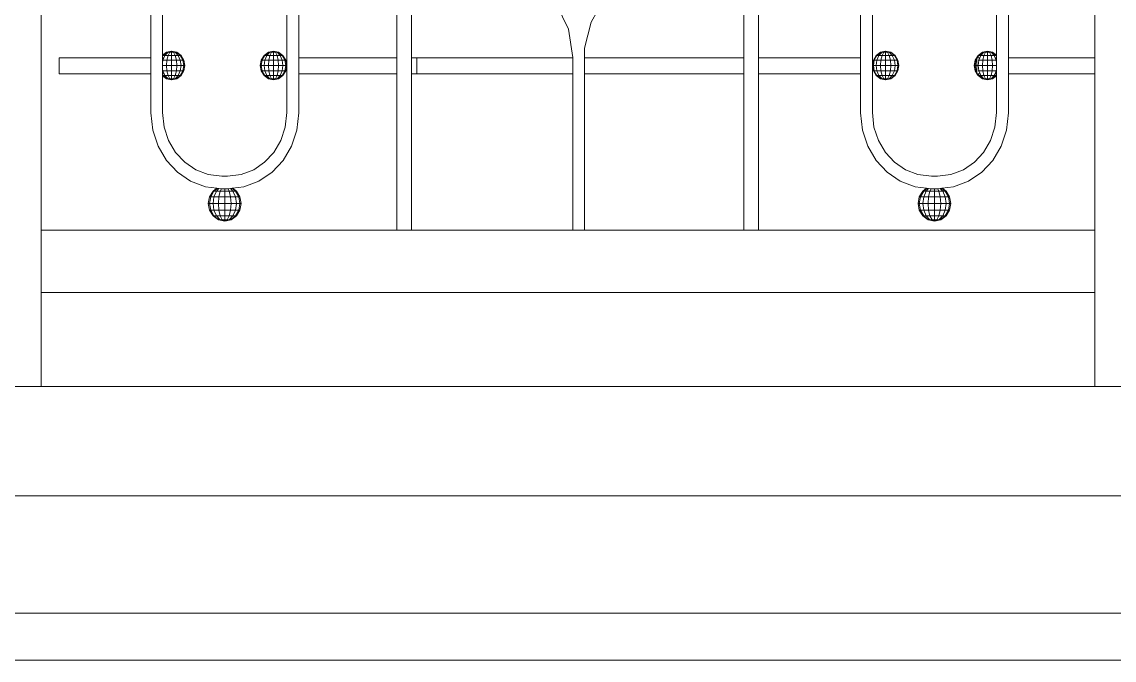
# Model space of a CAD drawing. Header units: millimetres. Extents: x 1832547 to 2001569, y -558009 to -417808.
# Drawn here: x 1951560 to 1952259, y -523749 to -523340 of the extents above; entities that cross this region are included whole.
import ezdxf

# ---------------------------------------------------------------- set-up
doc = ezdxf.new("R2010")
doc.units = ezdxf.units.MM
doc.header["$MEASUREMENT"] = 0
doc.linetypes.add('CENTER', pattern=[2, 1.25, -0.25, 0.25, -0.25])
for name, color, linetype, lineweight in [('CA.manh 08', 8, 'CONTINUOUS', 9), ('CA.thay 145', 145, 'CONTINUOUS', 18), ('CA.tim 67', 67, 'CENTER', 9), ('CA_manh 08', 8, 'CONTINUOUS', 9)]:
    doc.layers.add(name, color=color, linetype=linetype, lineweight=lineweight)

msp = doc.modelspace()

# ---------------------------------------------------------------- linework, layer by layer
at = {"layer": 'CA.manh 08'}
for points in [[(1959499.03, -523718.59), (1948689.75, -523718.59)], [(1959469.03, -523748.68), (1948719.75, -523748.7)]]:
    msp.add_lwpolyline(points, dxfattribs=at)
at = {"layer": 'CA.thay 145'}
msp.add_lwpolyline([(1959414.03, -523643.6), (1948754.75, -523643.59)], dxfattribs=at)
at = {"layer": 'CA.tim 67', "ltscale": 500}
msp.add_lwpolyline([(1963746.8, -523643.59), (1949633.52, -523643.59)], dxfattribs=at)
at = {"layer": 'CA_manh 08'}
for p, q in [((1951572.38, -522740.23), (1951572.38, -523473.59)), ((1951642.62, -523363.43), (1951642.62, -522851.16)), ((1951650.19, -522851.77), (1951650.19, -523361.66)), ((1951729.64, -522852.13), (1951729.64, -523368.32)), ((1951737.21, -522851.16), (1951737.21, -523363.43)), ((1951799.92, -523363.43), (1951799.92, -522851.16)), ((1951809.38, -522851.16), (1951809.38, -523363.43)), ((1952022, -523363.43), (1952022, -522851.16)), ((1952031.45, -522851.16), (1952031.45, -523363.43)), ((1952096.62, -523363.43), (1952096.62, -522851.16)), ((1952104.19, -522852.13), (1952104.19, -523368.32)), ((1952183.64, -523361.66), (1952183.64, -522851.77)), ((1952191.21, -522851.16), (1952191.21, -523363.43)), ((1952246.62, -523363.43), (1952246.62, -522851.16)), ((1951909.74, -523344.98), (1951902.15, -523329.19)), ((1951932.36, -523325.88), (1951924.3, -523340.5)), ((1951912.58, -523363.29), (1951909.74, -523344.98)), ((1951924.3, -523340.5), (1951920.15, -523357.12)), ((1951652.68, -523359.87), (1951655.94, -523359.17)), ((1951652.93, -523359.87), (1951655.94, -523359.17)), ((1951653.64, -523359.87), (1951655.94, -523359.17)), ((1951654.69, -523359.87), (1951655.94, -523359.17)), ((1951655.94, -523359.17), (1951655.94, -523359.87)), ((1951657.19, -523359.87), (1951655.94, -523359.17)), ((1951659.2, -523359.87), (1951655.94, -523359.17)), ((1951658.95, -523359.87), (1951655.94, -523359.17)), ((1951658.24, -523359.87), (1951655.94, -523359.17)), ((1951717.87, -523359.87), (1951721.13, -523359.17)), ((1951718.12, -523359.87), (1951721.13, -523359.17)), ((1951718.82, -523359.87), (1951721.13, -523359.17)), ((1951719.88, -523359.87), (1951721.13, -523359.17)), ((1951721.13, -523359.17), (1951721.13, -523359.87)), ((1951722.37, -523359.87), (1951721.13, -523359.17)), ((1951724.38, -523359.87), (1951721.13, -523359.17)), ((1951724.14, -523359.87), (1951721.13, -523359.17)), ((1951723.43, -523359.87), (1951721.13, -523359.17)), ((1951920.15, -523357.12), (1951920.15, -523363.43)), ((1952109.44, -523359.87), (1952112.7, -523359.17)), ((1952109.69, -523359.87), (1952112.7, -523359.17)), ((1952110.4, -523359.87), (1952112.7, -523359.17)), ((1952111.45, -523359.87), (1952112.7, -523359.17)), ((1952112.7, -523359.17), (1952112.7, -523359.87)), ((1952113.95, -523359.87), (1952112.7, -523359.17)), ((1952115, -523359.87), (1952112.7, -523359.17)), ((1952115.71, -523359.87), (1952112.7, -523359.17)), ((1952115.96, -523359.87), (1952112.7, -523359.17)), ((1952174.63, -523359.87), (1952177.88, -523359.17)), ((1952174.87, -523359.87), (1952177.88, -523359.17)), ((1952175.58, -523359.87), (1952177.88, -523359.17)), ((1952176.64, -523359.87), (1952177.88, -523359.17)), ((1952177.88, -523359.17), (1952177.88, -523359.87)), ((1952179.13, -523359.87), (1952177.88, -523359.17)), ((1952180.19, -523359.87), (1952177.88, -523359.17)), ((1952180.89, -523359.87), (1952177.88, -523359.17)), ((1952181.14, -523359.87), (1952177.88, -523359.17)), ((1951584.01, -523373.59), (1951584.01, -523363.43)), ((1951584.01, -523363.43), (1951642.62, -523363.43)), ((1951642.62, -523363.43), (1951642.62, -523373.59)), ((1951650.19, -523361.66), (1951652.68, -523359.87)), ((1951650.19, -523361.85), (1951650.19, -523361.66)), ((1951650.38, -523361.85), (1951650.19, -523361.85)), ((1951650.19, -523362.19), (1951650.38, -523361.85)), ((1951650.19, -523362.19), (1951650.19, -523361.85)), ((1951650.19, -523363.43), (1951650.19, -523362.19)), ((1951650.19, -523363.43), (1951650.87, -523363.43)), ((1951650.19, -523364.82), (1951650.19, -523363.43)), ((1951650.38, -523364.82), (1951650.19, -523364.82)), ((1951650.19, -523366.29), (1951650.38, -523364.82)), ((1951650.19, -523366.29), (1951650.19, -523364.82)), ((1951650.19, -523368.32), (1951650.19, -523366.29)), ((1951650.38, -523361.85), (1951652.93, -523359.87)), ((1951651.68, -523361.85), (1951650.38, -523361.85)), ((1951650.38, -523364.82), (1951651.68, -523361.85)), ((1951652.93, -523364.82), (1951650.38, -523364.82)), ((1951651.68, -523361.85), (1951653.64, -523359.87)), ((1951653.64, -523361.85), (1951651.68, -523361.85)), ((1951652.93, -523359.87), (1951652.68, -523359.87)), ((1951652.68, -523368.32), (1951652.93, -523364.82)), ((1951653.64, -523359.87), (1951652.93, -523359.87)), ((1951652.93, -523364.82), (1951653.64, -523361.85)), ((1951655.94, -523364.82), (1951652.93, -523364.82)), ((1951654.69, -523359.87), (1951653.64, -523359.87)), ((1951653.64, -523361.85), (1951654.69, -523359.87)), ((1951655.94, -523361.85), (1951653.64, -523361.85)), ((1951655.94, -523359.87), (1951654.69, -523359.87)), ((1951655.94, -523359.87), (1951657.19, -523359.87)), ((1951655.94, -523359.87), (1951655.94, -523361.85)), ((1951658.24, -523361.85), (1951655.94, -523361.85)), ((1951655.94, -523361.85), (1951655.94, -523364.82)), ((1951658.95, -523364.82), (1951655.94, -523364.82)), ((1951655.94, -523364.82), (1951655.94, -523368.32)), ((1951658.24, -523359.87), (1951657.19, -523359.87)), ((1951658.24, -523361.85), (1951657.19, -523359.87)), ((1951658.95, -523359.87), (1951658.24, -523359.87)), ((1951660.2, -523361.85), (1951658.24, -523359.87)), ((1951660.2, -523361.85), (1951658.24, -523361.85)), ((1951658.95, -523364.82), (1951658.24, -523361.85)), ((1951659.2, -523359.87), (1951658.95, -523359.87)), ((1951661.5, -523361.85), (1951658.95, -523359.87)), ((1951661.5, -523364.82), (1951658.95, -523364.82)), ((1951659.2, -523368.32), (1951658.95, -523364.82)), ((1951661.96, -523361.85), (1951659.2, -523359.87)), ((1951661.5, -523361.85), (1951660.2, -523361.85)), ((1951661.5, -523364.82), (1951660.2, -523361.85)), ((1951661.5, -523361.85), (1951661.96, -523361.85)), ((1951663.21, -523364.82), (1951661.5, -523361.85)), ((1951663.21, -523364.82), (1951661.5, -523364.82)), ((1951661.96, -523368.32), (1951661.5, -523364.82)), ((1951663.81, -523364.82), (1951661.96, -523361.85)), ((1951663.81, -523364.82), (1951663.21, -523364.82)), ((1951663.81, -523368.32), (1951663.21, -523364.82)), ((1951664.45, -523368.32), (1951663.81, -523364.82)), ((1951712.61, -523368.32), (1951713.26, -523364.82)), ((1951713.26, -523364.82), (1951715.11, -523361.85)), ((1951713.86, -523364.82), (1951713.26, -523364.82)), ((1951713.26, -523368.32), (1951713.86, -523364.82)), ((1951713.86, -523364.82), (1951715.56, -523361.85)), ((1951715.56, -523364.82), (1951713.86, -523364.82)), ((1951715.11, -523361.85), (1951717.87, -523359.87)), ((1951715.56, -523361.85), (1951715.11, -523361.85)), ((1951715.11, -523368.32), (1951715.56, -523364.82)), ((1951715.56, -523361.85), (1951718.12, -523359.87)), ((1951716.87, -523361.85), (1951715.56, -523361.85)), ((1951715.56, -523364.82), (1951716.87, -523361.85)), ((1951718.12, -523364.82), (1951715.56, -523364.82)), ((1951716.87, -523361.85), (1951718.82, -523359.87)), ((1951718.82, -523361.85), (1951716.87, -523361.85)), ((1951718.12, -523359.87), (1951717.87, -523359.87)), ((1951717.87, -523368.32), (1951718.12, -523364.82)), ((1951718.82, -523359.87), (1951718.12, -523359.87)), ((1951718.12, -523364.82), (1951718.82, -523361.85)), ((1951721.13, -523364.82), (1951718.12, -523364.82)), ((1951719.88, -523359.87), (1951718.82, -523359.87)), ((1951718.82, -523361.85), (1951719.88, -523359.87)), ((1951721.13, -523361.85), (1951718.82, -523361.85)), ((1951721.13, -523359.87), (1951719.88, -523359.87)), ((1951721.13, -523359.87), (1951722.37, -523359.87)), ((1951721.13, -523359.87), (1951721.13, -523361.85)), ((1951723.43, -523361.85), (1951721.13, -523361.85)), ((1951721.13, -523361.85), (1951721.13, -523364.82)), ((1951724.14, -523364.82), (1951721.13, -523364.82)), ((1951721.13, -523364.82), (1951721.13, -523368.32)), ((1951723.43, -523359.87), (1951722.37, -523359.87)), ((1951723.43, -523361.85), (1951722.37, -523359.87)), ((1951724.14, -523359.87), (1951723.43, -523359.87)), ((1951725.38, -523361.85), (1951723.43, -523359.87)), ((1951725.38, -523361.85), (1951723.43, -523361.85)), ((1951724.14, -523364.82), (1951723.43, -523361.85)), ((1951724.38, -523359.87), (1951724.14, -523359.87)), ((1951726.69, -523361.85), (1951724.14, -523359.87)), ((1951726.69, -523364.82), (1951724.14, -523364.82)), ((1951724.38, -523368.32), (1951724.14, -523364.82)), ((1951727.15, -523361.85), (1951724.38, -523359.87)), ((1951726.69, -523361.85), (1951725.38, -523361.85)), ((1951726.69, -523364.82), (1951725.38, -523361.85)), ((1951726.69, -523361.85), (1951727.15, -523361.85)), ((1951728.39, -523364.82), (1951726.69, -523361.85)), ((1951728.39, -523364.82), (1951726.69, -523364.82)), ((1951727.15, -523368.32), (1951726.69, -523364.82)), ((1951728.99, -523364.82), (1951727.15, -523361.85)), ((1951728.99, -523364.82), (1951728.39, -523364.82)), ((1951728.99, -523368.32), (1951728.39, -523364.82)), ((1951729.64, -523368.32), (1951728.99, -523364.82)), ((1951737.21, -523363.43), (1951799.92, -523363.43)), ((1951737.21, -523373.59), (1951737.21, -523363.43)), ((1951799.92, -523363.43), (1951799.92, -523373.59)), ((1951809.38, -523363.43), (1951812.8, -523363.43)), ((1951809.38, -523373.59), (1951809.38, -523363.43)), ((1951812.8, -523363.43), (1951812.8, -523373.59)), ((1951812.8, -523363.43), (1951912.58, -523363.43)), ((1951912.58, -523363.43), (1951912.58, -523363.29)), ((1951912.58, -523373.59), (1951912.58, -523363.43)), ((1951920.15, -523363.43), (1952022, -523363.43)), ((1951920.15, -523363.43), (1951920.15, -523373.59)), ((1952022, -523373.59), (1952022, -523363.43)), ((1952031.45, -523363.43), (1952096.62, -523363.43)), ((1952031.45, -523363.43), (1952031.45, -523373.59)), ((1952096.62, -523373.59), (1952096.62, -523363.43)), ((1952104.19, -523368.32), (1952104.84, -523364.82)), ((1952104.84, -523364.82), (1952106.68, -523361.85)), ((1952104.84, -523364.82), (1952105.43, -523364.82)), ((1952104.84, -523368.32), (1952105.43, -523364.82)), ((1952105.43, -523364.82), (1952107.14, -523361.85)), ((1952105.43, -523364.82), (1952107.14, -523364.82)), ((1952106.68, -523361.85), (1952109.44, -523359.87)), ((1952106.68, -523361.85), (1952107.14, -523361.85)), ((1952106.68, -523368.32), (1952107.14, -523364.82)), ((1952107.14, -523361.85), (1952109.69, -523359.87)), ((1952107.14, -523361.85), (1952108.44, -523361.85)), ((1952107.14, -523364.82), (1952108.44, -523361.85)), ((1952107.14, -523364.82), (1952109.69, -523364.82)), ((1952108.44, -523361.85), (1952110.4, -523359.87)), ((1952108.44, -523361.85), (1952110.4, -523361.85)), ((1952109.69, -523359.87), (1952109.44, -523359.87)), ((1952109.44, -523368.32), (1952109.69, -523364.82)), ((1952109.69, -523359.87), (1952110.4, -523359.87)), ((1952109.69, -523364.82), (1952110.4, -523361.85)), ((1952109.69, -523364.82), (1952112.7, -523364.82)), ((1952110.4, -523359.87), (1952111.45, -523359.87)), ((1952110.4, -523361.85), (1952111.45, -523359.87)), ((1952110.4, -523361.85), (1952112.7, -523361.85)), ((1952111.45, -523359.87), (1952112.7, -523359.87)), ((1952112.7, -523359.87), (1952113.95, -523359.87)), ((1952112.7, -523359.87), (1952112.7, -523361.85)), ((1952112.7, -523361.85), (1952115, -523361.85)), ((1952112.7, -523361.85), (1952112.7, -523364.82)), ((1952112.7, -523364.82), (1952115.71, -523364.82)), ((1952112.7, -523364.82), (1952112.7, -523368.32)), ((1952113.95, -523359.87), (1952115, -523359.87)), ((1952115, -523361.85), (1952113.95, -523359.87)), ((1952115, -523359.87), (1952115.71, -523359.87)), ((1952116.96, -523361.85), (1952115, -523359.87)), ((1952115, -523361.85), (1952116.96, -523361.85)), ((1952115.71, -523364.82), (1952115, -523361.85)), ((1952115.71, -523359.87), (1952115.96, -523359.87)), ((1952118.26, -523361.85), (1952115.71, -523359.87)), ((1952115.71, -523364.82), (1952118.26, -523364.82)), ((1952115.96, -523368.32), (1952115.71, -523364.82)), ((1952118.72, -523361.85), (1952115.96, -523359.87)), ((1952116.96, -523361.85), (1952118.26, -523361.85)), ((1952118.26, -523364.82), (1952116.96, -523361.85)), ((1952118.26, -523361.85), (1952118.72, -523361.85)), ((1952119.97, -523364.82), (1952118.26, -523361.85)), ((1952118.26, -523364.82), (1952119.97, -523364.82)), ((1952118.72, -523368.32), (1952118.26, -523364.82)), ((1952120.56, -523364.82), (1952118.72, -523361.85)), ((1952119.97, -523364.82), (1952120.56, -523364.82)), ((1952120.56, -523368.32), (1952119.97, -523364.82)), ((1952121.21, -523368.32), (1952120.56, -523364.82)), ((1952169.37, -523368.32), (1952170.02, -523364.82)), ((1952170.02, -523364.82), (1952171.87, -523361.85)), ((1952170.02, -523364.82), (1952170.62, -523364.82)), ((1952170.02, -523368.32), (1952170.62, -523364.82)), ((1952170.62, -523364.82), (1952171.02, -523364.11)), ((1952170.62, -523364.82), (1952171.02, -523364.82)), ((1952171.42, -523363.43), (1952171.02, -523363.43)), ((1952171.02, -523363.43), (1952171.02, -523364.11)), ((1952171.02, -523364.11), (1952171.02, -523364.82)), ((1952171.02, -523364.82), (1952171.03, -523368.32)), ((1952171.42, -523363.43), (1952172.32, -523361.85)), ((1952172.81, -523363.43), (1952171.42, -523363.43)), ((1952171.79, -523364.82), (1952172.32, -523364.82)), ((1952171.87, -523361.85), (1952174.63, -523359.87)), ((1952171.87, -523361.85), (1952172.32, -523361.85)), ((1952171.87, -523368.32), (1952172.32, -523364.82)), ((1952172.32, -523361.85), (1952174.87, -523359.87)), ((1952172.32, -523361.85), (1952173.63, -523361.85)), ((1952172.32, -523364.82), (1952173.63, -523361.85)), ((1952172.32, -523364.82), (1952174.87, -523364.82)), ((1952173.63, -523361.85), (1952175.58, -523359.87)), ((1952173.63, -523361.85), (1952175.58, -523361.85)), ((1952174.87, -523359.87), (1952174.63, -523359.87)), ((1952174.63, -523368.32), (1952174.87, -523364.82)), ((1952174.87, -523359.87), (1952175.58, -523359.87)), ((1952174.87, -523364.82), (1952175.58, -523361.85)), ((1952174.87, -523364.82), (1952177.88, -523364.82)), ((1952175.58, -523359.87), (1952176.64, -523359.87)), ((1952175.58, -523361.85), (1952176.64, -523359.87)), ((1952175.58, -523361.85), (1952177.88, -523361.85)), ((1952176.64, -523359.87), (1952177.88, -523359.87)), ((1952177.88, -523359.87), (1952179.13, -523359.87)), ((1952177.88, -523359.87), (1952177.88, -523361.85)), ((1952177.88, -523361.85), (1952180.19, -523361.85)), ((1952177.88, -523361.85), (1952177.88, -523364.82)), ((1952177.88, -523364.82), (1952180.89, -523364.82)), ((1952177.88, -523364.82), (1952177.88, -523368.32)), ((1952179.13, -523359.87), (1952180.19, -523359.87)), ((1952180.19, -523361.85), (1952179.13, -523359.87)), ((1952180.19, -523359.87), (1952180.89, -523359.87)), ((1952182.14, -523361.85), (1952180.19, -523359.87)), ((1952180.19, -523361.85), (1952182.14, -523361.85)), ((1952180.89, -523364.82), (1952180.19, -523361.85)), ((1952180.89, -523359.87), (1952181.14, -523359.87)), ((1952183.45, -523361.85), (1952180.89, -523359.87)), ((1952180.89, -523364.82), (1952183.45, -523364.82)), ((1952181.14, -523368.32), (1952180.89, -523364.82)), ((1952183.64, -523361.66), (1952181.14, -523359.87)), ((1952182.14, -523361.85), (1952183.45, -523361.85)), ((1952183.45, -523364.82), (1952182.14, -523361.85)), ((1952183.64, -523363.43), (1952182.96, -523363.43)), ((1952183.45, -523361.85), (1952183.64, -523361.85)), ((1952183.64, -523362.19), (1952183.45, -523361.85)), ((1952183.45, -523364.82), (1952183.64, -523364.82)), ((1952183.64, -523366.29), (1952183.45, -523364.82)), ((1952183.64, -523361.85), (1952183.64, -523361.66)), ((1952183.64, -523362.19), (1952183.64, -523361.85)), ((1952183.64, -523363.43), (1952183.64, -523362.19)), ((1952183.64, -523364.82), (1952183.64, -523363.43)), ((1952183.64, -523366.29), (1952183.64, -523364.82)), ((1952183.64, -523368.32), (1952183.64, -523366.29)), ((1952246.62, -523363.43), (1952191.21, -523363.43)), ((1952191.21, -523363.43), (1952191.21, -523373.59)), ((1952246.62, -523363.43), (1952246.62, -523373.59)), ((1951642.62, -523373.59), (1951584.01, -523373.59)), ((1951642.62, -523398.49), (1951642.62, -523373.59)), ((1951652.68, -523368.32), (1951650.19, -523368.32)), ((1951650.19, -523370.35), (1951650.19, -523368.32)), ((1951650.38, -523371.82), (1951650.19, -523370.35)), ((1951650.19, -523371.82), (1951650.19, -523370.35)), ((1951650.38, -523371.82), (1951650.19, -523371.82)), ((1951650.19, -523373.59), (1951650.19, -523371.82)), ((1951651.14, -523373.59), (1951650.19, -523373.59)), ((1951650.19, -523374.45), (1951650.19, -523373.59)), ((1951652.93, -523371.82), (1951650.38, -523371.82)), ((1951651.14, -523373.59), (1951650.38, -523371.82)), ((1951651.68, -523374.78), (1951651.14, -523373.59)), ((1951655.94, -523368.32), (1951652.68, -523368.32)), ((1951652.93, -523371.82), (1951652.68, -523368.32)), ((1951655.94, -523371.82), (1951652.93, -523371.82)), ((1951653.64, -523374.78), (1951652.93, -523371.82)), ((1951659.2, -523368.32), (1951655.94, -523368.32)), ((1951655.94, -523368.32), (1951655.94, -523371.82)), ((1951658.95, -523371.82), (1951655.94, -523371.82)), ((1951655.94, -523371.82), (1951655.94, -523374.78)), ((1951658.24, -523374.78), (1951658.95, -523371.82)), ((1951658.95, -523371.82), (1951659.2, -523368.32)), ((1951661.5, -523371.82), (1951658.95, -523371.82)), ((1951661.96, -523368.32), (1951659.2, -523368.32)), ((1951660.2, -523374.78), (1951661.5, -523371.82)), ((1951661.5, -523371.82), (1951661.96, -523368.32)), ((1951663.21, -523371.82), (1951661.5, -523371.82)), ((1951661.5, -523374.78), (1951663.21, -523371.82)), ((1951663.81, -523368.32), (1951661.96, -523368.32)), ((1951661.96, -523374.78), (1951663.81, -523371.82)), ((1951663.21, -523371.82), (1951663.81, -523368.32)), ((1951663.81, -523371.82), (1951663.21, -523371.82)), ((1951664.45, -523368.32), (1951663.81, -523368.32)), ((1951663.81, -523371.82), (1951664.45, -523368.32)), ((1951713.26, -523368.32), (1951712.61, -523368.32)), ((1951713.26, -523371.82), (1951712.61, -523368.32)), ((1951715.11, -523368.32), (1951713.26, -523368.32)), ((1951713.86, -523371.82), (1951713.26, -523368.32)), ((1951713.86, -523371.82), (1951713.26, -523371.82)), ((1951715.11, -523374.78), (1951713.26, -523371.82)), ((1951715.56, -523371.82), (1951713.86, -523371.82)), ((1951715.56, -523374.78), (1951713.86, -523371.82)), ((1951717.87, -523368.32), (1951715.11, -523368.32)), ((1951715.56, -523371.82), (1951715.11, -523368.32)), ((1951718.12, -523371.82), (1951715.56, -523371.82)), ((1951716.87, -523374.78), (1951715.56, -523371.82)), ((1951721.13, -523368.32), (1951717.87, -523368.32)), ((1951718.12, -523371.82), (1951717.87, -523368.32)), ((1951721.13, -523371.82), (1951718.12, -523371.82)), ((1951718.82, -523374.78), (1951718.12, -523371.82)), ((1951724.38, -523368.32), (1951721.13, -523368.32)), ((1951721.13, -523368.32), (1951721.13, -523371.82)), ((1951724.14, -523371.82), (1951721.13, -523371.82)), ((1951721.13, -523371.82), (1951721.13, -523374.78)), ((1951723.43, -523374.78), (1951724.14, -523371.82)), ((1951724.14, -523371.82), (1951724.38, -523368.32)), ((1951726.69, -523371.82), (1951724.14, -523371.82)), ((1951727.15, -523368.32), (1951724.38, -523368.32)), ((1951725.38, -523374.78), (1951726.69, -523371.82)), ((1951726.69, -523371.82), (1951727.15, -523368.32)), ((1951728.39, -523371.82), (1951726.69, -523371.82)), ((1951726.69, -523374.78), (1951728.39, -523371.82)), ((1951728.99, -523368.32), (1951727.15, -523368.32)), ((1951727.15, -523374.78), (1951728.99, -523371.82)), ((1951728.39, -523371.82), (1951728.99, -523368.32)), ((1951728.99, -523371.82), (1951728.39, -523371.82)), ((1951729.64, -523368.32), (1951728.99, -523368.32)), ((1951728.99, -523371.82), (1951729.64, -523368.32)), ((1951729.64, -523368.32), (1951729.64, -523398.46)), ((1951799.92, -523373.59), (1951737.21, -523373.59)), ((1951737.21, -523373.59), (1951737.21, -523398.49)), ((1951799.92, -523473.59), (1951799.92, -523373.59)), ((1951812.8, -523373.59), (1951809.38, -523373.59)), ((1951809.38, -523373.59), (1951809.38, -523473.59)), ((1951912.58, -523373.59), (1951812.8, -523373.59)), ((1951912.58, -523473.59), (1951912.58, -523373.59)), ((1952022, -523373.59), (1951920.15, -523373.59)), ((1951920.15, -523473.59), (1951920.15, -523373.59)), ((1952022, -523473.59), (1952022, -523373.59)), ((1952096.62, -523373.59), (1952031.45, -523373.59)), ((1952031.45, -523373.59), (1952031.45, -523473.59)), ((1952096.62, -523398.49), (1952096.62, -523373.59)), ((1952104.19, -523368.32), (1952104.84, -523368.32)), ((1952104.84, -523371.82), (1952104.19, -523368.32)), ((1952104.19, -523368.32), (1952104.19, -523398.46)), ((1952104.84, -523368.32), (1952106.68, -523368.32)), ((1952105.43, -523371.82), (1952104.84, -523368.32)), ((1952104.84, -523371.82), (1952105.43, -523371.82)), ((1952106.68, -523374.78), (1952104.84, -523371.82)), ((1952105.43, -523371.82), (1952107.14, -523371.82)), ((1952107.14, -523374.78), (1952105.43, -523371.82)), ((1952106.68, -523368.32), (1952109.44, -523368.32)), ((1952107.14, -523371.82), (1952106.68, -523368.32)), ((1952107.14, -523371.82), (1952109.69, -523371.82)), ((1952108.44, -523374.78), (1952107.14, -523371.82)), ((1952109.44, -523368.32), (1952112.7, -523368.32)), ((1952109.69, -523371.82), (1952109.44, -523368.32)), ((1952109.69, -523371.82), (1952112.7, -523371.82)), ((1952110.4, -523374.78), (1952109.69, -523371.82)), ((1952112.7, -523368.32), (1952115.96, -523368.32)), ((1952112.7, -523368.32), (1952112.7, -523371.82)), ((1952112.7, -523371.82), (1952115.71, -523371.82)), ((1952112.7, -523371.82), (1952112.7, -523374.78)), ((1952115, -523374.78), (1952115.71, -523371.82)), ((1952115.71, -523371.82), (1952115.96, -523368.32)), ((1952115.71, -523371.82), (1952118.26, -523371.82)), ((1952115.96, -523368.32), (1952118.72, -523368.32)), ((1952116.96, -523374.78), (1952118.26, -523371.82)), ((1952118.26, -523371.82), (1952118.72, -523368.32)), ((1952118.26, -523371.82), (1952119.97, -523371.82)), ((1952118.26, -523374.78), (1952119.97, -523371.82)), ((1952118.72, -523368.32), (1952120.56, -523368.32)), ((1952118.72, -523374.78), (1952120.56, -523371.82)), ((1952119.97, -523371.82), (1952120.56, -523368.32)), ((1952119.97, -523371.82), (1952120.56, -523371.82)), ((1952120.56, -523368.32), (1952121.21, -523368.32)), ((1952120.56, -523371.82), (1952121.21, -523368.32)), ((1952169.37, -523368.32), (1952170.02, -523368.32)), ((1952170.02, -523371.82), (1952169.37, -523368.32)), ((1952170.62, -523371.82), (1952170.02, -523368.32)), ((1952170.02, -523368.32), (1952171.03, -523368.32)), ((1952170.02, -523371.82), (1952170.62, -523371.82)), ((1952171.02, -523373.43), (1952170.02, -523371.82)), ((1952170.62, -523371.82), (1952171.02, -523371.82)), ((1952171.02, -523372.53), (1952170.62, -523371.82)), ((1952171.03, -523368.32), (1952171.02, -523371.82)), ((1952171.02, -523371.82), (1952171.02, -523372.53)), ((1952171.02, -523372.53), (1952171.02, -523373.43)), ((1952171.02, -523373.59), (1952171.02, -523373.43)), ((1952171.12, -523373.59), (1952171.02, -523373.59)), ((1952171.03, -523368.32), (1952171.87, -523368.32)), ((1952171.87, -523374.78), (1952171.12, -523373.59)), ((1952171.12, -523373.59), (1952171.64, -523373.59)), ((1952172.32, -523374.78), (1952171.64, -523373.59)), ((1952171.64, -523373.59), (1952173.09, -523373.59)), ((1952171.79, -523371.82), (1952172.32, -523371.82)), ((1952171.87, -523368.32), (1952174.63, -523368.32)), ((1952172.32, -523371.82), (1952171.87, -523368.32)), ((1952172.32, -523371.82), (1952174.87, -523371.82)), ((1952173.09, -523373.59), (1952172.32, -523371.82)), ((1952173.63, -523374.78), (1952173.09, -523373.59)), ((1952174.63, -523368.32), (1952177.88, -523368.32)), ((1952174.87, -523371.82), (1952174.63, -523368.32)), ((1952174.87, -523371.82), (1952177.88, -523371.82)), ((1952175.58, -523374.78), (1952174.87, -523371.82)), ((1952177.88, -523368.32), (1952181.14, -523368.32)), ((1952177.88, -523368.32), (1952177.88, -523371.82)), ((1952177.88, -523371.82), (1952180.89, -523371.82)), ((1952177.88, -523371.82), (1952177.88, -523374.78)), ((1952180.19, -523374.78), (1952180.89, -523371.82)), ((1952180.89, -523371.82), (1952181.14, -523368.32)), ((1952180.89, -523371.82), (1952183.45, -523371.82)), ((1952181.14, -523368.32), (1952183.64, -523368.32)), ((1952182.14, -523374.78), (1952182.69, -523373.59)), ((1952182.69, -523373.59), (1952183.45, -523371.82)), ((1952182.69, -523373.59), (1952183.64, -523373.59)), ((1952183.45, -523371.82), (1952183.64, -523370.35)), ((1952183.45, -523371.82), (1952183.64, -523371.82)), ((1952183.64, -523370.35), (1952183.64, -523368.32)), ((1952183.64, -523371.82), (1952183.64, -523370.35)), ((1952183.64, -523373.59), (1952183.64, -523371.82)), ((1952183.64, -523374.45), (1952183.64, -523373.59)), ((1952191.21, -523373.59), (1952246.62, -523373.59)), ((1952191.21, -523373.59), (1952191.21, -523398.49)), ((1952246.62, -523473.59), (1952246.62, -523373.59)), ((1951650.38, -523374.78), (1951650.19, -523374.45)), ((1951650.19, -523374.78), (1951650.19, -523374.45)), ((1951650.38, -523374.78), (1951650.19, -523374.78)), ((1951650.19, -523374.97), (1951650.19, -523374.78)), ((1951650.19, -523374.97), (1951650.19, -523398.46)), ((1951652.68, -523376.77), (1951650.19, -523374.97)), ((1951651.68, -523374.78), (1951650.38, -523374.78)), ((1951652.93, -523376.77), (1951650.38, -523374.78)), ((1951653.64, -523374.78), (1951651.68, -523374.78)), ((1951653.64, -523376.77), (1951651.68, -523374.78)), ((1951652.93, -523376.77), (1951652.68, -523376.77)), ((1951655.94, -523377.46), (1951652.68, -523376.77)), ((1951653.64, -523376.77), (1951652.93, -523376.77)), ((1951655.94, -523377.46), (1951652.93, -523376.77)), ((1951655.94, -523374.78), (1951653.64, -523374.78)), ((1951654.69, -523376.77), (1951653.64, -523374.78)), ((1951654.69, -523376.77), (1951653.64, -523376.77)), ((1951655.94, -523377.46), (1951653.64, -523376.77)), ((1951655.94, -523376.77), (1951654.69, -523376.77)), ((1951655.94, -523377.46), (1951654.69, -523376.77)), ((1951658.24, -523374.78), (1951655.94, -523374.78)), ((1951655.94, -523374.78), (1951655.94, -523376.77)), ((1951657.19, -523376.77), (1951655.94, -523376.77)), ((1951655.94, -523376.77), (1951655.94, -523377.46)), ((1951655.94, -523377.46), (1951659.2, -523376.77)), ((1951655.94, -523377.46), (1951658.95, -523376.77)), ((1951655.94, -523377.46), (1951658.24, -523376.77)), ((1951655.94, -523377.46), (1951657.19, -523376.77)), ((1951657.19, -523376.77), (1951658.24, -523374.78)), ((1951658.24, -523376.77), (1951657.19, -523376.77)), ((1951660.2, -523374.78), (1951658.24, -523374.78)), ((1951658.24, -523376.77), (1951660.2, -523374.78)), ((1951658.95, -523376.77), (1951658.24, -523376.77)), ((1951658.95, -523376.77), (1951661.5, -523374.78)), ((1951658.95, -523376.77), (1951659.2, -523376.77)), ((1951659.2, -523376.77), (1951661.96, -523374.78)), ((1951661.5, -523374.78), (1951660.2, -523374.78)), ((1951661.96, -523374.78), (1951661.5, -523374.78)), ((1951715.56, -523374.78), (1951715.11, -523374.78)), ((1951717.87, -523376.77), (1951715.11, -523374.78)), ((1951716.87, -523374.78), (1951715.56, -523374.78)), ((1951718.12, -523376.77), (1951715.56, -523374.78)), ((1951718.82, -523374.78), (1951716.87, -523374.78)), ((1951718.82, -523376.77), (1951716.87, -523374.78)), ((1951718.12, -523376.77), (1951717.87, -523376.77)), ((1951721.13, -523377.46), (1951717.87, -523376.77)), ((1951718.82, -523376.77), (1951718.12, -523376.77)), ((1951721.13, -523377.46), (1951718.12, -523376.77)), ((1951721.13, -523374.78), (1951718.82, -523374.78)), ((1951719.88, -523376.77), (1951718.82, -523374.78)), ((1951719.88, -523376.77), (1951718.82, -523376.77)), ((1951721.13, -523377.46), (1951718.82, -523376.77)), ((1951721.13, -523376.77), (1951719.88, -523376.77)), ((1951721.13, -523377.46), (1951719.88, -523376.77)), ((1951723.43, -523374.78), (1951721.13, -523374.78)), ((1951721.13, -523374.78), (1951721.13, -523376.77)), ((1951722.37, -523376.77), (1951721.13, -523376.77)), ((1951721.13, -523376.77), (1951721.13, -523377.46)), ((1951721.13, -523377.46), (1951724.38, -523376.77)), ((1951721.13, -523377.46), (1951724.14, -523376.77)), ((1951721.13, -523377.46), (1951723.43, -523376.77)), ((1951721.13, -523377.46), (1951722.37, -523376.77)), ((1951722.37, -523376.77), (1951723.43, -523374.78)), ((1951723.43, -523376.77), (1951722.37, -523376.77)), ((1951725.38, -523374.78), (1951723.43, -523374.78)), ((1951723.43, -523376.77), (1951725.38, -523374.78)), ((1951724.14, -523376.77), (1951723.43, -523376.77)), ((1951724.14, -523376.77), (1951726.69, -523374.78)), ((1951724.14, -523376.77), (1951724.38, -523376.77)), ((1951724.38, -523376.77), (1951727.15, -523374.78)), ((1951726.69, -523374.78), (1951725.38, -523374.78)), ((1951727.15, -523374.78), (1951726.69, -523374.78)), ((1952107.14, -523374.78), (1952106.68, -523374.78)), ((1952109.44, -523376.77), (1952106.68, -523374.78)), ((1952107.14, -523374.78), (1952108.44, -523374.78)), ((1952109.69, -523376.77), (1952107.14, -523374.78)), ((1952108.44, -523374.78), (1952110.4, -523374.78)), ((1952110.4, -523376.77), (1952108.44, -523374.78)), ((1952109.44, -523376.77), (1952109.69, -523376.77)), ((1952112.7, -523377.46), (1952109.44, -523376.77)), ((1952109.69, -523376.77), (1952110.4, -523376.77)), ((1952112.7, -523377.46), (1952109.69, -523376.77)), ((1952110.4, -523374.78), (1952112.7, -523374.78)), ((1952111.45, -523376.77), (1952110.4, -523374.78)), ((1952110.4, -523376.77), (1952111.45, -523376.77)), ((1952112.7, -523377.46), (1952110.4, -523376.77)), ((1952111.45, -523376.77), (1952112.7, -523376.77)), ((1952112.7, -523377.46), (1952111.45, -523376.77)), ((1952112.7, -523374.78), (1952115, -523374.78)), ((1952112.7, -523374.78), (1952112.7, -523376.77)), ((1952112.7, -523376.77), (1952113.95, -523376.77)), ((1952112.7, -523377.46), (1952113.95, -523376.77)), ((1952112.7, -523376.77), (1952112.7, -523377.46)), ((1952112.7, -523377.46), (1952115, -523376.77)), ((1952112.7, -523377.46), (1952115.71, -523376.77)), ((1952112.7, -523377.46), (1952115.96, -523376.77)), ((1952113.95, -523376.77), (1952115, -523374.78)), ((1952113.95, -523376.77), (1952115, -523376.77)), ((1952115, -523374.78), (1952116.96, -523374.78)), ((1952115, -523376.77), (1952116.96, -523374.78)), ((1952115, -523376.77), (1952115.71, -523376.77)), ((1952115.71, -523376.77), (1952118.26, -523374.78)), ((1952115.71, -523376.77), (1952115.96, -523376.77)), ((1952115.96, -523376.77), (1952118.72, -523374.78)), ((1952116.96, -523374.78), (1952118.26, -523374.78)), ((1952118.26, -523374.78), (1952118.72, -523374.78)), ((1952172.32, -523374.78), (1952171.87, -523374.78)), ((1952174.63, -523376.77), (1952171.87, -523374.78)), ((1952172.32, -523374.78), (1952173.63, -523374.78)), ((1952174.87, -523376.77), (1952172.32, -523374.78)), ((1952173.63, -523374.78), (1952175.58, -523374.78)), ((1952175.58, -523376.77), (1952173.63, -523374.78)), ((1952174.63, -523376.77), (1952174.87, -523376.77)), ((1952177.88, -523377.46), (1952174.63, -523376.77)), ((1952174.87, -523376.77), (1952175.58, -523376.77)), ((1952177.88, -523377.46), (1952174.87, -523376.77)), ((1952175.58, -523374.78), (1952177.88, -523374.78)), ((1952176.64, -523376.77), (1952175.58, -523374.78)), ((1952175.58, -523376.77), (1952176.64, -523376.77)), ((1952177.88, -523377.46), (1952175.58, -523376.77)), ((1952176.64, -523376.77), (1952177.88, -523376.77)), ((1952177.88, -523377.46), (1952176.64, -523376.77)), ((1952177.88, -523374.78), (1952180.19, -523374.78)), ((1952177.88, -523374.78), (1952177.88, -523376.77)), ((1952177.88, -523376.77), (1952179.13, -523376.77)), ((1952177.88, -523377.46), (1952179.13, -523376.77)), ((1952177.88, -523376.77), (1952177.88, -523377.46)), ((1952177.88, -523377.46), (1952180.19, -523376.77)), ((1952177.88, -523377.46), (1952180.89, -523376.77)), ((1952177.88, -523377.46), (1952181.14, -523376.77)), ((1952179.13, -523376.77), (1952180.19, -523374.78)), ((1952179.13, -523376.77), (1952180.19, -523376.77)), ((1952180.19, -523374.78), (1952182.14, -523374.78)), ((1952180.19, -523376.77), (1952182.14, -523374.78)), ((1952180.19, -523376.77), (1952180.89, -523376.77)), ((1952180.89, -523376.77), (1952183.45, -523374.78)), ((1952180.89, -523376.77), (1952181.14, -523376.77)), ((1952181.14, -523376.77), (1952183.64, -523374.97)), ((1952182.14, -523374.78), (1952183.45, -523374.78)), ((1952183.45, -523374.78), (1952183.64, -523374.45)), ((1952183.45, -523374.78), (1952183.64, -523374.78)), ((1952183.64, -523374.78), (1952183.64, -523374.45)), ((1952183.64, -523374.97), (1952183.64, -523374.78)), ((1952183.64, -523398.46), (1952183.64, -523374.97)), ((1951642.62, -523398.49), (1951643.82, -523409.67)), ((1951651.19, -523407.78), (1951650.19, -523398.46)), ((1951729.64, -523398.46), (1951728.64, -523407.78)), ((1951736, -523409.67), (1951737.21, -523398.49)), ((1952097.82, -523409.67), (1952096.62, -523398.49)), ((1952104.19, -523398.46), (1952105.19, -523407.78)), ((1952182.64, -523407.78), (1952183.64, -523398.46)), ((1952191.21, -523398.49), (1952190, -523409.67)), ((1951654.04, -523416.34), (1951651.19, -523407.78)), ((1951728.64, -523407.78), (1951725.79, -523416.34)), ((1952105.19, -523407.78), (1952108.04, -523416.34)), ((1952179.79, -523416.34), (1952182.64, -523407.78)), ((1951643.82, -523409.67), (1951647.24, -523419.93)), ((1951732.59, -523419.93), (1951736, -523409.67)), ((1952101.24, -523419.93), (1952097.82, -523409.67)), ((1952190, -523409.67), (1952186.59, -523419.93)), ((1951647.24, -523419.93), (1951652.6, -523428.99)), ((1951658.51, -523423.89), (1951654.04, -523416.34)), ((1951725.79, -523416.34), (1951721.32, -523423.89)), ((1951727.22, -523428.99), (1951732.59, -523419.93)), ((1952106.6, -523428.99), (1952101.24, -523419.93)), ((1952108.04, -523416.34), (1952112.51, -523423.89)), ((1952175.31, -523423.89), (1952179.79, -523416.34)), ((1952186.59, -523419.93), (1952181.22, -523428.99)), ((1951652.6, -523428.99), (1951659.63, -523436.54)), ((1951664.38, -523430.19), (1951658.51, -523423.89)), ((1951721.32, -523423.89), (1951715.45, -523430.19)), ((1951720.19, -523436.54), (1951727.22, -523428.99)), ((1952113.63, -523436.54), (1952106.6, -523428.99)), ((1952112.51, -523423.89), (1952118.38, -523430.19)), ((1952169.45, -523430.19), (1952175.31, -523423.89)), ((1952181.22, -523428.99), (1952174.19, -523436.54)), ((1951671.41, -523435), (1951664.38, -523430.19)), ((1951679.38, -523438.06), (1951671.41, -523435)), ((1951708.42, -523435), (1951700.45, -523438.06)), ((1951715.45, -523430.19), (1951708.42, -523435)), ((1952118.38, -523430.19), (1952125.41, -523435)), ((1952125.41, -523435), (1952133.37, -523438.06)), ((1952154.45, -523438.06), (1952162.41, -523435)), ((1952162.41, -523435), (1952169.45, -523430.19)), ((1951659.63, -523436.54), (1951668.06, -523442.3)), ((1951668.06, -523442.3), (1951677.62, -523445.97)), ((1951688.05, -523439.13), (1951679.38, -523438.06)), ((1951691.77, -523439.13), (1951688.05, -523439.13)), ((1951700.45, -523438.06), (1951691.77, -523439.13)), ((1951702.21, -523445.97), (1951711.76, -523442.3)), ((1951711.76, -523442.3), (1951720.19, -523436.54)), ((1952122.06, -523442.3), (1952113.63, -523436.54)), ((1952131.62, -523445.97), (1952122.06, -523442.3)), ((1952133.37, -523438.06), (1952142.05, -523439.13)), ((1952142.05, -523439.13), (1952145.77, -523439.13)), ((1952145.77, -523439.13), (1952154.45, -523438.06)), ((1952165.76, -523442.3), (1952156.21, -523445.97)), ((1952174.19, -523436.54), (1952165.76, -523442.3)), ((1951684.88, -523446.87), (1951677.62, -523445.97)), ((1951680.19, -523452.26), (1951682.47, -523448.6)), ((1951680.93, -523452.26), (1951683.04, -523448.6)), ((1951682.47, -523448.6), (1951684.88, -523446.87)), ((1951683.04, -523448.6), (1951682.47, -523448.6)), ((1951683.04, -523448.6), (1951685.21, -523446.91)), ((1951684.65, -523448.6), (1951683.04, -523448.6)), ((1951683.04, -523452.26), (1951684.65, -523448.6)), ((1951684.65, -523448.6), (1951686.19, -523447.03)), ((1951687.06, -523448.6), (1951684.65, -523448.6)), ((1951684.88, -523446.87), (1951685.21, -523446.91)), ((1951685.21, -523446.91), (1951686.19, -523447.03)), ((1951686.19, -523447.03), (1951687.79, -523447.23)), ((1951686.19, -523452.26), (1951687.06, -523448.6)), ((1951687.06, -523448.6), (1951687.79, -523447.23)), ((1951689.91, -523448.6), (1951687.06, -523448.6)), ((1951687.79, -523447.23), (1951688.02, -523447.26)), ((1951688.02, -523447.26), (1951689.91, -523447.26)), ((1951689.91, -523447.26), (1951689.91, -523448.6)), ((1951689.91, -523447.26), (1951691.8, -523447.26)), ((1951692.75, -523448.6), (1951689.91, -523448.6)), ((1951689.91, -523448.6), (1951689.91, -523452.26)), ((1951691.8, -523447.26), (1951692.03, -523447.23)), ((1951692.03, -523447.23), (1951693.63, -523447.04)), ((1951692.75, -523448.6), (1951692.03, -523447.23)), ((1951695.17, -523448.6), (1951692.75, -523448.6)), ((1951693.63, -523452.26), (1951692.75, -523448.6)), ((1951693.63, -523447.04), (1951694.61, -523446.91)), ((1951695.17, -523448.6), (1951693.63, -523447.04)), ((1951694.61, -523446.91), (1951694.94, -523446.87)), ((1951696.78, -523448.6), (1951694.61, -523446.91)), ((1951702.21, -523445.97), (1951694.94, -523446.87)), ((1951697.34, -523448.6), (1951694.94, -523446.87)), ((1951696.78, -523448.6), (1951695.17, -523448.6)), ((1951696.78, -523452.26), (1951695.17, -523448.6)), ((1951697.34, -523448.6), (1951696.78, -523448.6)), ((1951698.88, -523452.26), (1951696.78, -523448.6)), ((1951699.62, -523452.26), (1951697.34, -523448.6)), ((1952138.88, -523446.87), (1952131.62, -523445.97)), ((1952134.2, -523452.26), (1952136.48, -523448.6)), ((1952134.94, -523452.26), (1952137.05, -523448.6)), ((1952136.48, -523448.6), (1952138.88, -523446.87)), ((1952136.48, -523448.6), (1952137.05, -523448.6)), ((1952137.05, -523448.6), (1952139.22, -523446.91)), ((1952137.05, -523448.6), (1952138.66, -523448.6)), ((1952137.05, -523452.26), (1952138.66, -523448.6)), ((1952138.66, -523448.6), (1952140.2, -523447.04)), ((1952138.66, -523448.6), (1952141.07, -523448.6)), ((1952139.22, -523446.91), (1952138.88, -523446.87)), ((1952140.2, -523447.04), (1952139.22, -523446.91)), ((1952141.8, -523447.23), (1952140.2, -523447.04)), ((1952140.2, -523452.26), (1952141.07, -523448.6)), ((1952141.07, -523448.6), (1952141.8, -523447.23)), ((1952141.07, -523448.6), (1952143.92, -523448.6)), ((1952142.02, -523447.26), (1952141.8, -523447.23)), ((1952143.92, -523447.26), (1952142.02, -523447.26)), ((1952143.92, -523447.26), (1952143.92, -523448.6)), ((1952145.8, -523447.26), (1952143.92, -523447.26)), ((1952143.92, -523448.6), (1952146.76, -523448.6)), ((1952143.92, -523448.6), (1952143.92, -523452.26)), ((1952146.04, -523447.23), (1952145.8, -523447.26)), ((1952147.64, -523447.03), (1952146.04, -523447.23)), ((1952146.76, -523448.6), (1952146.04, -523447.23)), ((1952146.76, -523448.6), (1952149.18, -523448.6)), ((1952147.64, -523452.26), (1952146.76, -523448.6)), ((1952148.62, -523446.91), (1952147.64, -523447.03)), ((1952149.18, -523448.6), (1952147.64, -523447.03)), ((1952148.95, -523446.87), (1952148.62, -523446.91)), ((1952150.79, -523448.6), (1952148.62, -523446.91)), ((1952156.21, -523445.97), (1952148.95, -523446.87)), ((1952151.35, -523448.6), (1952148.95, -523446.87)), ((1952149.18, -523448.6), (1952150.79, -523448.6)), ((1952150.79, -523452.26), (1952149.18, -523448.6)), ((1952150.79, -523448.6), (1952151.35, -523448.6)), ((1952152.89, -523452.26), (1952150.79, -523448.6)), ((1952153.63, -523452.26), (1952151.35, -523448.6)), ((1951679.39, -523456.58), (1951680.19, -523452.26)), ((1951680.19, -523456.58), (1951679.39, -523456.58)), ((1951680.19, -523460.91), (1951679.39, -523456.58)), ((1951680.93, -523452.26), (1951680.19, -523452.26)), ((1951680.19, -523456.58), (1951680.93, -523452.26)), ((1951682.47, -523456.58), (1951680.19, -523456.58)), ((1951680.93, -523460.91), (1951680.19, -523456.58)), ((1951683.04, -523452.26), (1951680.93, -523452.26)), ((1951682.47, -523456.58), (1951683.04, -523452.26)), ((1951685.88, -523456.58), (1951682.47, -523456.58)), ((1951683.04, -523460.91), (1951682.47, -523456.58)), ((1951686.19, -523452.26), (1951683.04, -523452.26)), ((1951685.88, -523456.58), (1951686.19, -523452.26)), ((1951689.91, -523456.58), (1951685.88, -523456.58)), ((1951686.19, -523460.91), (1951685.88, -523456.58)), ((1951689.91, -523452.26), (1951686.19, -523452.26)), ((1951693.63, -523452.26), (1951689.91, -523452.26)), ((1951689.91, -523452.26), (1951689.91, -523456.58)), ((1951693.93, -523456.58), (1951689.91, -523456.58)), ((1951689.91, -523456.58), (1951689.91, -523460.91)), ((1951696.78, -523452.26), (1951693.63, -523452.26)), ((1951693.93, -523456.58), (1951693.63, -523452.26)), ((1951693.63, -523460.91), (1951693.93, -523456.58)), ((1951697.34, -523456.58), (1951693.93, -523456.58)), ((1951698.88, -523452.26), (1951696.78, -523452.26)), ((1951697.34, -523456.58), (1951696.78, -523452.26)), ((1951696.78, -523460.91), (1951697.34, -523456.58)), ((1951699.62, -523456.58), (1951697.34, -523456.58)), ((1951699.62, -523452.26), (1951698.88, -523452.26)), ((1951699.62, -523456.58), (1951698.88, -523452.26)), ((1951698.88, -523460.91), (1951699.62, -523456.58)), ((1951700.42, -523456.58), (1951699.62, -523452.26)), ((1951700.42, -523456.58), (1951699.62, -523456.58)), ((1951699.62, -523460.91), (1951700.42, -523456.58)), ((1952133.4, -523456.58), (1952134.2, -523452.26)), ((1952133.4, -523456.58), (1952134.2, -523456.58)), ((1952134.2, -523460.91), (1952133.4, -523456.58)), ((1952134.2, -523452.26), (1952134.94, -523452.26)), ((1952134.2, -523456.58), (1952134.94, -523452.26)), ((1952134.2, -523456.58), (1952136.48, -523456.58)), ((1952134.94, -523460.91), (1952134.2, -523456.58)), ((1952134.94, -523452.26), (1952137.05, -523452.26)), ((1952136.48, -523456.58), (1952137.05, -523452.26)), ((1952136.48, -523456.58), (1952139.89, -523456.58)), ((1952137.05, -523460.91), (1952136.48, -523456.58)), ((1952137.05, -523452.26), (1952140.2, -523452.26)), ((1952139.89, -523456.58), (1952140.2, -523452.26)), ((1952139.89, -523456.58), (1952143.92, -523456.58)), ((1952140.2, -523460.91), (1952139.89, -523456.58)), ((1952140.2, -523452.26), (1952143.92, -523452.26)), ((1952143.92, -523452.26), (1952147.64, -523452.26)), ((1952143.92, -523452.26), (1952143.92, -523456.58)), ((1952143.92, -523456.58), (1952147.94, -523456.58)), ((1952143.92, -523456.58), (1952143.92, -523460.91)), ((1952147.64, -523452.26), (1952150.79, -523452.26)), ((1952147.94, -523456.58), (1952147.64, -523452.26)), ((1952147.64, -523460.91), (1952147.94, -523456.58)), ((1952147.94, -523456.58), (1952151.35, -523456.58)), ((1952150.79, -523452.26), (1952152.89, -523452.26)), ((1952151.35, -523456.58), (1952150.79, -523452.26)), ((1952150.79, -523460.91), (1952151.35, -523456.58)), ((1952151.35, -523456.58), (1952153.63, -523456.58)), ((1952152.89, -523452.26), (1952153.63, -523452.26)), ((1952153.63, -523456.58), (1952152.89, -523452.26)), ((1952152.89, -523460.91), (1952153.63, -523456.58)), ((1952154.43, -523456.58), (1952153.63, -523452.26)), ((1952153.63, -523456.58), (1952154.43, -523456.58)), ((1952153.63, -523460.91), (1952154.43, -523456.58)), ((1951680.93, -523460.91), (1951680.19, -523460.91)), ((1951682.47, -523464.57), (1951680.19, -523460.91)), ((1951683.04, -523460.91), (1951680.93, -523460.91)), ((1951683.04, -523464.57), (1951680.93, -523460.91)), ((1951686.19, -523460.91), (1951683.04, -523460.91)), ((1951684.65, -523464.57), (1951683.04, -523460.91)), ((1951689.91, -523460.91), (1951686.19, -523460.91)), ((1951687.06, -523464.57), (1951686.19, -523460.91)), ((1951693.63, -523460.91), (1951689.91, -523460.91)), ((1951689.91, -523460.91), (1951689.91, -523464.57)), ((1951692.75, -523464.57), (1951693.63, -523460.91)), ((1951696.78, -523460.91), (1951693.63, -523460.91)), ((1951695.17, -523464.57), (1951696.78, -523460.91)), ((1951698.88, -523460.91), (1951696.78, -523460.91)), ((1951696.78, -523464.57), (1951698.88, -523460.91)), ((1951697.34, -523464.57), (1951699.62, -523460.91)), ((1951699.62, -523460.91), (1951698.88, -523460.91)), ((1952134.2, -523460.91), (1952134.94, -523460.91)), ((1952136.48, -523464.57), (1952134.2, -523460.91)), ((1952134.94, -523460.91), (1952137.05, -523460.91)), ((1952137.05, -523464.57), (1952134.94, -523460.91)), ((1952137.05, -523460.91), (1952140.2, -523460.91)), ((1952138.66, -523464.57), (1952137.05, -523460.91)), ((1952140.2, -523460.91), (1952143.92, -523460.91)), ((1952141.07, -523464.57), (1952140.2, -523460.91)), ((1952143.92, -523460.91), (1952147.64, -523460.91)), ((1952143.92, -523460.91), (1952143.92, -523464.57)), ((1952146.76, -523464.57), (1952147.64, -523460.91)), ((1952147.64, -523460.91), (1952150.79, -523460.91)), ((1952149.18, -523464.57), (1952150.79, -523460.91)), ((1952150.79, -523460.91), (1952152.89, -523460.91)), ((1952150.79, -523464.57), (1952152.89, -523460.91)), ((1952151.35, -523464.57), (1952153.63, -523460.91)), ((1952152.89, -523460.91), (1952153.63, -523460.91)), ((1951683.04, -523464.57), (1951682.47, -523464.57)), ((1951685.88, -523467.02), (1951682.47, -523464.57)), ((1951684.65, -523464.57), (1951683.04, -523464.57)), ((1951686.19, -523467.02), (1951683.04, -523464.57)), ((1951687.06, -523464.57), (1951684.65, -523464.57)), ((1951687.06, -523467.02), (1951684.65, -523464.57)), ((1951686.19, -523467.02), (1951685.88, -523467.02)), ((1951689.91, -523467.88), (1951685.88, -523467.02)), ((1951687.06, -523467.02), (1951686.19, -523467.02)), ((1951689.91, -523467.88), (1951686.19, -523467.02)), ((1951689.91, -523464.57), (1951687.06, -523464.57)), ((1951688.37, -523467.02), (1951687.06, -523464.57)), ((1951688.37, -523467.02), (1951687.06, -523467.02)), ((1951689.91, -523467.88), (1951687.06, -523467.02)), ((1951689.91, -523467.02), (1951688.37, -523467.02)), ((1951689.91, -523467.88), (1951688.37, -523467.02)), ((1951692.75, -523464.57), (1951689.91, -523464.57)), ((1951689.91, -523464.57), (1951689.91, -523467.02)), ((1951691.45, -523467.02), (1951689.91, -523467.02)), ((1951689.91, -523467.02), (1951689.91, -523467.88)), ((1951689.91, -523467.88), (1951693.93, -523467.02)), ((1951689.91, -523467.88), (1951693.63, -523467.02)), ((1951689.91, -523467.88), (1951692.75, -523467.02)), ((1951689.91, -523467.88), (1951691.45, -523467.02)), ((1951691.45, -523467.02), (1951692.75, -523464.57)), ((1951692.75, -523467.02), (1951691.45, -523467.02)), ((1951695.17, -523464.57), (1951692.75, -523464.57)), ((1951692.75, -523467.02), (1951695.17, -523464.57)), ((1951693.63, -523467.02), (1951692.75, -523467.02)), ((1951693.63, -523467.02), (1951696.78, -523464.57)), ((1951693.63, -523467.02), (1951693.93, -523467.02)), ((1951693.93, -523467.02), (1951697.34, -523464.57)), ((1951696.78, -523464.57), (1951695.17, -523464.57)), ((1951697.34, -523464.57), (1951696.78, -523464.57)), ((1952137.05, -523464.57), (1952136.48, -523464.57)), ((1952139.89, -523467.02), (1952136.48, -523464.57)), ((1952137.05, -523464.57), (1952138.66, -523464.57)), ((1952140.2, -523467.02), (1952137.05, -523464.57)), ((1952138.66, -523464.57), (1952141.07, -523464.57)), ((1952141.07, -523467.02), (1952138.66, -523464.57)), ((1952139.89, -523467.02), (1952140.2, -523467.02)), ((1952143.92, -523467.88), (1952139.89, -523467.02)), ((1952140.2, -523467.02), (1952141.07, -523467.02)), ((1952143.92, -523467.88), (1952140.2, -523467.02)), ((1952141.07, -523464.57), (1952143.92, -523464.57)), ((1952142.38, -523467.02), (1952141.07, -523464.57)), ((1952141.07, -523467.02), (1952142.38, -523467.02)), ((1952143.92, -523467.88), (1952141.07, -523467.02)), ((1952142.38, -523467.02), (1952143.92, -523467.02)), ((1952143.92, -523467.88), (1952142.38, -523467.02)), ((1952143.92, -523464.57), (1952146.76, -523464.57)), ((1952143.92, -523464.57), (1952143.92, -523467.02)), ((1952143.92, -523467.02), (1952145.46, -523467.02)), ((1952143.92, -523467.88), (1952145.46, -523467.02)), ((1952143.92, -523467.02), (1952143.92, -523467.88)), ((1952143.92, -523467.88), (1952146.76, -523467.02)), ((1952143.92, -523467.88), (1952147.64, -523467.02)), ((1952143.92, -523467.88), (1952147.94, -523467.02)), ((1952145.46, -523467.02), (1952146.76, -523464.57)), ((1952145.46, -523467.02), (1952146.76, -523467.02)), ((1952146.76, -523464.57), (1952149.18, -523464.57)), ((1952146.76, -523467.02), (1952149.18, -523464.57)), ((1952146.76, -523467.02), (1952147.64, -523467.02)), ((1952147.64, -523467.02), (1952150.79, -523464.57)), ((1952147.64, -523467.02), (1952147.94, -523467.02)), ((1952147.94, -523467.02), (1952151.35, -523464.57)), ((1952149.18, -523464.57), (1952150.79, -523464.57)), ((1952150.79, -523464.57), (1952151.35, -523464.57)), ((1951572.38, -523513.59), (1951572.38, -523473.59)), ((1951572.38, -523473.59), (1951799.92, -523473.59)), ((1951799.92, -523473.59), (1951809.38, -523473.59)), ((1951809.38, -523473.59), (1951912.58, -523473.59)), ((1951912.58, -523473.59), (1951920.15, -523473.59)), ((1951920.15, -523473.59), (1952022, -523473.59)), ((1952022, -523473.59), (1952031.45, -523473.59)), ((1952031.45, -523473.59), (1952246.62, -523473.59)), ((1952246.62, -523473.59), (1952246.62, -523513.59)), ((1951572.38, -523513.59), (1951572.38, -523573.59)), ((1952246.62, -523513.59), (1951572.38, -523513.59)), ((1952246.62, -523573.59), (1952246.62, -523513.59)), ((1950849.1, -523573.59), (1953667.69, -523573.59)), ((1951572.38, -523573.59), (1952246.62, -523573.59)), ((1954524.65, -523643.59), (1949274.75, -523643.59))]:
    msp.add_line(p, q, dxfattribs=at)

doc.saveas('drawing.dxf')
